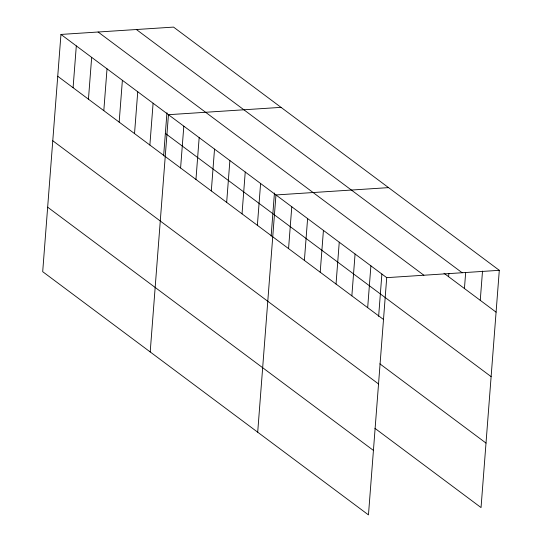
<?xml version="1.0" encoding="UTF-8"?>
<svg xmlns="http://www.w3.org/2000/svg" width="542" height="542" viewBox="0 0 542 542"><rect width="100%" height="100%" fill="white"/><g stroke="black" fill="none" stroke-linecap="round" stroke-linejoin="round"><path stroke-width="0.81" d="M60.955 34.431L42.696 271.678L368.465 514.9L386.717 277.653L60.955 34.431L173.535 27.1L499.304 270.322L481.045 507.569L374.901 428.316M73.089 87.723L76.307 45.901M88.448 99.193L91.666 57.364M103.807 110.656L107.025 68.827M119.165 122.126L122.384 80.297M134.524 133.589L137.743 91.761M149.877 145.053L153.095 103.231M163.63 155.839L166.95 112.743M150.202 351.941L168.454 114.694L281.041 107.363M180.594 167.986L183.813 126.164M195.953 179.456L199.171 137.627M211.312 190.919L214.53 149.091M226.664 202.39L229.883 160.561M242.023 213.853L245.241 172.024M257.382 225.316L260.6 183.494M271.135 236.102L274.448 193.006M257.701 432.204L275.959 194.957L388.539 187.627M288.561 248.602L291.779 206.773M304.387 260.411L307.605 218.589M320.207 272.226L323.425 230.397M336.033 284.042L339.251 242.213M351.853 295.851L355.071 254.029M367.679 307.666L370.897 265.837M378.634 316.365L381.886 274.096M448.613 276.705L448.871 273.364M464.44 288.52L465.659 272.626M480.259 300.336L482.516 271.054M386.717 277.653L499.304 270.322M136.381 29.519L462.15 272.741M444 273.263L496.086 312.151M98.102 32.012L423.871 275.234M165.357 133.413L491.12 376.636M57.73 76.259L383.499 319.482M379.867 363.831L486.011 443.078M52.77 140.751L378.54 383.966M47.655 207.193L373.424 450.409"/></g></svg>
